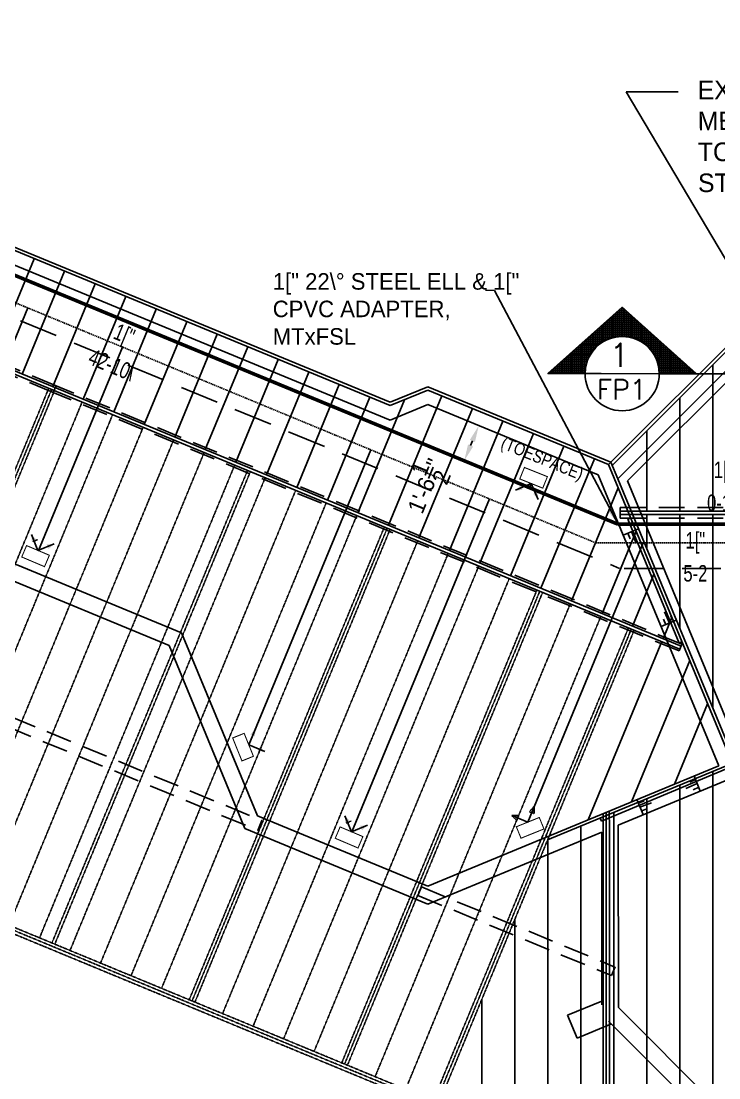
# Model space of a CAD drawing. Extents: x -16 to 10076, y -1 to 10000.
# Drawn here: x 1602 to 1941, y 1818 to 2330 of the extents above; entities that cross this region are included whole.
import ezdxf
from ezdxf.enums import TextEntityAlignment as Align

# ---------------------------------------------------------------- set-up
doc = ezdxf.new("R2010")
doc.units = 0
doc.header["$MEASUREMENT"] = 0
doc.linetypes.add('DASHED2', pattern=[0.375, 0.25, -0.125])
doc.linetypes.add('HIDDEN', pattern=[0.375, 0.25, -0.125])
for name, color, linetype in [('B-FL JOISTS', 4, 'Continuous'), ('B-FLOOR BEAMS', 3, 'HIDDEN'), ('B-FOUNDATION', 3, 'Continuous'), ('B-PT LUMBER', 4, 'DASHED2'), ('B-WALLS', 1, 'Continuous'), ('DMNS', 1, 'Continuous'), ('HVAC', 5, 'Continuous'), ('SPRKDATA', 2, 'Continuous'), ('SPRKDATC', 2, 'Continuous'), ('SPRKVIEW', 1, 'Continuous'), ('TEXT', 1, 'Continuous')]:
    doc.layers.add(name, color=color, linetype=linetype)
doc.layers.add('SPRKDAT1', color=7, linetype='Continuous', plot=False)
doc.layers.add('SPRKDAT2', color=2, linetype='Continuous', plot=False)
doc.styles.add('ARCHENTLTD', font='technical.ttf', dxfattribs={"height": 6})
doc.styles.add('HCAD', font='HCAD.SHX', dxfattribs={"width": 0.8, "height": 8})
doc.styles.add('PIPESIZE', font='hcad.shx', dxfattribs={"width": 0.8})
doc.styles.add('ROMANS', font='romans.shx', dxfattribs={"height": 6})
doc.styles.get("Standard").update_dxf_attribs({"font": 'hcad.shx', "height": 8})
doc.dimstyles.new('DEFAULT', dxfattribs={"dimtxt": 8, "dimasz": 8, "dimexe": 8, "dimexo": 8, "dimgap": 1, "dimtad": 0, "dimdec": 1, "dimrnd": 0.5, "dimzin": 7, "dimdsep": 46, "dimlunit": 4, "dimtxsty": 'Standard', "dimcen": 0, "dimclrd": 256, "dimclre": 256, "dimclrt": 256, "dimadec": 0, "dimazin": 0, "dimtfac": 1, "dimtdec": 4, "dimtofl": 0, "dimtmove": 2, "dimatfit": 3, "dimfxl": 1, "dimtolj": 1, "dimtzin": 0, "dimarcsym": 0})

# ---------------------------------------------------------------- blocks, each defined once
blk = doc.blocks.new('*X3')
at = {"color": 0}
for p, q in [((835, 492.378016), (835, 506.077215)), ((835.19318, 506.25), (848.85909, 506.25)), ((836.25, 492.724085), (836.25, 507.195249)), ((836.590723, 507.5), (847.461547, 507.5)), ((837.5, 492.998885), (837.5, 508.313282)), ((837.988265, 508.75), (846.064005, 508.75)), ((838.75, 493.204886), (838.75, 509.431316)), ((839.385807, 510), (844.666462, 510)), ((840, 493.343868), (840, 510.54935)), ((840.78335, 511.25), (843.26892, 511.25)), ((841.25, 493.416996), (841.25, 511.667384)), ((842.5, 493.42487), (842.5, 511.937743)), ((843.75, 493.367557), (843.75, 510.819709)), ((845, 493.244584), (845, 509.701675)), ((846.25, 493.054927), (846.25, 508.583641)), ((847.5, 492.796963), (847.5, 507.465607)), ((848.75, 492.468396), (848.75, 506.347573)), ((826.807925, 498.75), (857.244345, 498.75)), ((827.5, 488.534143), (827.5, 499.369011)), ((828.205468, 500), (855.846802, 500)), ((828.75, 489.423034), (828.75, 500.487045)), ((829.60301, 501.25), (854.44926, 501.25)), ((830, 490.198954), (830, 501.605079)), ((831.000553, 502.5), (853.051717, 502.5)), ((831.25, 490.874172), (831.25, 502.723113)), ((832.398095, 503.75), (851.654175, 503.75)), ((832.5, 491.457948), (832.5, 503.841147)), ((833.75, 491.957394), (833.75, 504.959181)), ((833.795638, 505), (850.256632, 505)), ((850, 492.066153), (850, 505.229539)), ((851.25, 491.586221), (851.25, 504.111505)), ((852.5, 491.02342), (852.5, 502.993471)), ((853.75, 490.37107), (853.75, 501.875437)), ((855, 489.620494), (855, 500.757403)), ((856.25, 488.760251), (856.25, 499.639369)), ((819.820213, 492.5), (835.411517, 492.5)), ((820, 478.960132), (820, 492.660807)), ((821.217755, 493.75), (862.834515, 493.75)), ((821.25, 481.443617), (821.25, 493.778841)), ((822.5, 483.383688), (822.5, 494.896875)), ((822.615298, 495), (861.436972, 495)), ((823.75, 484.985022), (823.75, 496.014909)), ((824.01284, 496.25), (860.03943, 496.25)), ((825, 486.344105), (825, 497.132943)), ((825.410383, 497.5), (858.641887, 497.5)), ((826.25, 487.515634), (826.25, 498.250977)), ((848.640753, 492.5), (864.232057, 492.5)), ((857.5, 487.774922), (857.5, 498.521335)), ((858.75, 486.643038), (858.75, 497.403301)), ((860, 485.333336), (860, 496.285267)), ((861.25, 483.797272), (861.25, 495.167233)), ((862.5, 481.951812), (862.5, 494.049199)), ((863.75, 479.630388), (863.75, 492.931165)), ((865, 476.370806), (865, 491.813131)), ((811.434958, 485), (823.762758, 485)), ((812.5, 469.430149), (812.5, 485.952603)), ((812.8325, 486.25), (824.907028, 486.25)), ((813.75, 469.430149), (813.75, 487.070637)), ((814.230043, 487.5), (826.232096, 487.5)), ((815, 469.430149), (815, 488.188671)), ((815.627585, 488.75), (827.788349, 488.75)), ((816.25, 469.430149), (816.25, 489.306705)), ((817.025128, 490), (829.662785, 490)), ((817.5, 469.430149), (817.5, 490.424739)), ((818.42267, 491.25), (832.032872, 491.25)), ((818.75, 475.277605), (818.75, 491.542773)), ((852.019397, 491.25), (865.6296, 491.25)), ((854.389485, 490), (867.027142, 490)), ((856.263921, 488.75), (868.424685, 488.75)), ((857.820174, 487.5), (869.822227, 487.5)), ((859.145241, 486.25), (871.21977, 486.25)), ((860.289512, 485), (872.617312, 485)), ((866.25, 469.430149), (866.25, 490.695097)), ((867.5, 469.430149), (867.5, 489.577063)), ((868.75, 469.430149), (868.75, 488.459029)), ((870, 469.430149), (870, 487.340995)), ((871.25, 469.430149), (871.25, 486.222961)), ((872.5, 469.430149), (872.5, 485.104927)), ((803.75, 469.430149), (803.75, 478.126365)), ((804.447245, 478.75), (819.910268, 478.75)), ((805, 469.430149), (805, 479.244399)), ((805.844788, 480), (820.479686, 480)), ((806.25, 469.430149), (806.25, 480.362433)), ((807.24233, 481.25), (821.139242, 481.25)), ((807.5, 469.430149), (807.5, 481.480467)), ((808.639873, 482.5), (821.897792, 482.5)), ((808.75, 469.430149), (808.75, 482.598501)), ((810, 469.430149), (810, 483.716535)), ((810.037415, 483.75), (822.767032, 483.75)), ((811.25, 469.430149), (811.25, 484.834569)), ((861.285238, 483.75), (874.014855, 483.75)), ((862.154478, 482.5), (875.412397, 482.5)), ((862.913028, 481.25), (876.80994, 481.25)), ((863.572584, 480), (878.207482, 480)), ((864.142002, 478.75), (879.605025, 478.75)), ((873.75, 469.430149), (873.75, 483.986893)), ((875, 469.430149), (875, 482.868859)), ((876.25, 469.430149), (876.25, 481.750825)), ((877.5, 469.430149), (877.5, 480.632791)), ((878.75, 469.430149), (878.75, 479.514757)), ((880, 469.430149), (880, 478.396723)), ((796.25, 469.430149), (796.25, 471.418161)), ((797.459533, 472.5), (818.223883, 472.5)), ((797.5, 469.430149), (797.5, 472.536195)), ((798.75, 469.430149), (798.75, 473.654229)), ((798.857075, 473.75), (818.418719, 473.75)), ((800, 469.430149), (800, 474.772263)), ((800.254618, 475), (818.682015, 475)), ((801.25, 469.430149), (801.25, 475.890297)), ((801.65216, 476.25), (819.016119, 476.25)), ((802.5, 469.430149), (802.5, 477.008331)), ((803.049703, 477.5), (819.424173, 477.5)), ((864.628097, 477.5), (881.002567, 477.5)), ((865.036151, 476.25), (882.40011, 476.25)), ((865.370255, 475), (883.797652, 475)), ((865.633551, 473.75), (885.195195, 473.75)), ((865.828387, 472.5), (886.592737, 472.5)), ((881.25, 469.430149), (881.25, 477.278689)), ((882.5, 469.430149), (882.5, 476.160655)), ((883.75, 469.430149), (883.75, 475.042621)), ((885, 469.430149), (885, 473.924587)), ((886.25, 469.430149), (886.25, 472.806553)), ((887.5, 469.430149), (887.5, 471.688519)), ((794.664448, 470), (818.033501, 470)), ((795, 469.430149), (795, 470.300127)), ((796.06199, 471.25), (818.095833, 471.25)), ((865.956437, 471.25), (887.99028, 471.25)), ((866.018769, 470), (889.387822, 470)), ((888.75, 469.430149), (888.75, 470.570485)), ((890, 469.430149), (890, 469.452451))]:
    blk.add_line(p, q, dxfattribs=at)
blk = doc.blocks.new('PIPEX')
at = {"color": 0}
blk.add_point((0, 0), dxfattribs=at)
at = {"layer": 'SPRKDATA', "color": 0, "width": 0.8}
for tag, style, p in [('DIA', 'PIPESIZE', (0, 3.6)), ('LENGTH', 'HCAD', (0, -10.8))]:
    blk.add_attdef(tag, text='', height=8, dxfattribs=dict(at, style=style)).set_placement(p, align=Align.CENTER)
at = {"layer": 'SPRKDATA', "color": 0, "style": 'HCAD', "width": 0.8, "flags": 1}
blk.add_attdef('HANDLE', (-16.2, -21.6), '', height=7.2, dxfattribs=at)
blk = doc.blocks.new('*D41')
at = {"layer": 'Defpoints', "color": 0}
for p in [(1824.24, 2133.96), (1824.24, 2133.96), (1817.2, 2116.92)]:
    blk.add_point(p, dxfattribs=at)
at = {"layer": 'DMNS', "lineweight": -2}
blk.add_line((1820.26, 2124.32), (1821.19, 2126.57), dxfattribs=at)
at = {"layer": 'DMNS'}
for points in [[(1819.95, 2127.08), (1822.42, 2126.06), (1824.24, 2133.96)], [(1819.02, 2124.83), (1821.49, 2123.81), (1817.2, 2116.92)]]:
    blk.add_solid(points, dxfattribs=at)
at = {"layer": 'DMNS', "insert": (1798.35, 2104.74), "char_height": 8, "attachment_point": 5, "rotation": 67.5706}
blk.add_mtext('\\A1;1\'-6{\\H1.000000x;\\S1/2;}"', dxfattribs=at)

msp = doc.modelspace()

# ---------------------------------------------------------------- hatches: boundary and pattern name
at = {"layer": 'HVAC', "linetype": 'HIDDEN', "ltscale": 0.75}
h = msp.add_hatch(color=256, dxfattribs=at)
h.paths.add_polyline_path([(1842.06393, 2102.65405), (1844.95425, 2103.86243), (1845.44356, 2102.69717)])
h.paths.add_polyline_path([(1844.46292, 2105.03248), (1844.95425, 2103.86243), (1842.06393, 2102.65405)])
h.paths.add_polyline_path([(1850.61287, 2100.88854), (1851.70687, 2101.34698), (1853.06135, 2098.15655)])
h.paths.add_polyline_path([(1851.70687, 2101.34698), (1852.82596, 2101.81594), (1853.06135, 2098.15655)])
h = msp.add_hatch(color=256, dxfattribs=at)
h.paths.add_polyline_path([(1607.50413, 2081.15218), (1608.69937, 2078.25641), (1609.86835, 2078.73677)])
h.paths.add_polyline_path([(1607.52558, 2077.77407), (1608.69937, 2078.25641), (1607.50413, 2081.15218)])
h.paths.add_polyline_path([(1614.80735, 2076.37052), (1615.25901, 2075.2737), (1618.47008, 2076.57849)])
h.paths.add_polyline_path([(1615.25901, 2075.2737), (1615.72102, 2074.15172), (1618.47008, 2076.57849)])
h = msp.add_hatch(color=256, dxfattribs=at)
h.paths.add_polyline_path([(1720.48971, 1975.9745), (1717.60583, 1977.19815), (1718.09766, 1978.36235)])
h.paths.add_polyline_path([(1717.11197, 1976.02916), (1717.60583, 1977.19815), (1720.48971, 1975.9745)])
h.paths.add_polyline_path([(1715.78008, 1983.32438), (1714.68775, 1983.7868), (1716.02406, 1986.98489)])
h.paths.add_polyline_path([(1714.68775, 1983.7868), (1713.57038, 1984.25982), (1716.02406, 1986.98489)])
h = msp.add_hatch(color=256, dxfattribs=at)
h.paths.add_polyline_path([(1840.25583, 1944.89847), (1843.16186, 1943.7284), (1843.63574, 1944.90003)])
h.paths.add_polyline_path([(1842.68604, 1942.55196), (1843.16186, 1943.7284), (1840.25583, 1944.89847)])
h.paths.add_polyline_path([(1848.78068, 1946.77683), (1849.88065, 1946.33289), (1851.19284, 1949.54095)])
h.paths.add_polyline_path([(1849.88065, 1946.33289), (1851.00584, 1945.87877), (1851.19284, 1949.54095)])
h = msp.add_hatch(color=256, dxfattribs=at)
h.paths.add_polyline_path([(1759.44047, 1944.77803), (1760.63571, 1941.88225), (1761.80469, 1942.36261)])
h.paths.add_polyline_path([(1759.46192, 1941.39992), (1760.63571, 1941.88225), (1759.44047, 1944.77803)])
h.paths.add_polyline_path([(1766.74369, 1939.99637), (1767.19535, 1938.89954), (1770.40642, 1940.20434)])
h.paths.add_polyline_path([(1767.19535, 1938.89954), (1767.65736, 1937.77757), (1770.40642, 1940.20434)])

# ---------------------------------------------------------------- linework, layer by layer
at = {"layer": 'B-FL JOISTS', "ltscale": 50}
for p, q in [((1201.38443, 2323.31034), (1921.68413, 2025.67046)), ((1201.95575, 2324.69728), (1922.25698, 2027.05677)), ((1888.25331, 2116.19421), (1891.56891, 2108.19682)), ((1887.10592, 2115.04508), (1946.57183, 1971.61086)), ((1892.70971, 2092.43465), (2222.8558, 2092.43465)), ((1892.70971, 2090.93465), (2222.8558, 2090.93465)), ((1897.82727, 2089.18474), (1896.46685, 2088.54944)), ((1896.49157, 2088.56098), (1921.35327, 2028.52238)), ((1922.71368, 2029.15769), (1921.35327, 2028.52238)), ((1883.06764, 1943.67119), (1883.64737, 1942.28775))]:
    msp.add_line(p, q, dxfattribs=at)
at = {"layer": 'B-FL JOISTS', "ltscale": 75}
for p, q in [((1781.29568, 2143.64921), (1591.86682, 2221.86698)), ((1799.51757, 2151.20258), (1781.29568, 2143.64921)), ((1888.25331, 2116.19421), (1887.10444, 2115.04569)), ((1857.59944, 1933.11724), (1948.53202, 1970.79947)), ((1949.56661, 1969.86127), (1883.64737, 1942.28775))]:
    msp.add_line(p, q, dxfattribs=at)
at = {"layer": 'B-FL JOISTS', "ltscale": 25}
for p, q in [((1608.76801, 2214.88825), (1588.21727, 2165.08756)), ((1623.55687, 2208.78173), (1603.00455, 2158.97721)), ((1888.87498, 2114.6947), (1986.29115, 2212.08086)), ((1638.34573, 2202.6752), (1617.79183, 2152.86686)), ((1653.13459, 2196.56868), (1632.57911, 2146.75651)), ((1667.92345, 2190.46216), (1647.36639, 2140.64616)), ((1682.71231, 2184.35563), (1662.15367, 2134.53581)), ((1697.50117, 2178.24911), (1676.94095, 2128.42545)), ((1712.29003, 2172.14259), (1691.72823, 2122.3151)), ((1727.07889, 2166.03606), (1706.51551, 2116.20475)), ((1741.86775, 2159.92954), (1721.30279, 2110.0944)), ((1756.65661, 2153.82302), (1736.09007, 2103.98405)), ((1771.44547, 2147.71649), (1750.87735, 2097.8737)), ((1788.26861, 2146.53964), (1765.66463, 2091.76335)), ((1806.33948, 2148.38642), (1780.45191, 2085.65299)), ((1799.51757, 2151.20258), (1887.10444, 2115.04569)), ((1821.12887, 2142.28118), (1795.23919, 2079.54264)), ((1835.91826, 2136.17595), (1810.02647, 2073.43229)), ((1850.70765, 2130.07071), (1824.81375, 2067.32194)), ((1865.49704, 2123.96548), (1839.60103, 2061.21159)), ((1880.28643, 2117.86024), (1854.38831, 2055.10124)), ((1891.78058, 2103.76961), (1869.17559, 2048.99089)), ((1900.45512, 2082.84625), (1883.96287, 2042.88053)), ((1909.12967, 2061.92289), (1898.75015, 2036.77018)), ((1917.80421, 2040.99953), (1913.53744, 2030.65983)), ((1912.96525, 2029.27325), (1877.3295, 1942.91702)), ((1926.47876, 2020.07617), (1898.20873, 1951.56932)), ((1935.15331, 1999.15281), (1919.08797, 1960.22162))]:
    msp.add_line(p, q, dxfattribs=at)
at = {"layer": 'B-FL JOISTS', "linetype": 'Continuous', "ltscale": 250}
for p, q in [((1937.68214, 2092.43465), (1937.67504, 2163.47972)), ((1921.68214, 2092.43465), (1921.67664, 2147.48625)), ((1905.68214, 2092.43465), (1905.67823, 2131.49277)), ((1905.68397, 2074.15074), (1905.68229, 2090.93465)), ((1921.68782, 2035.54878), (1921.68229, 2090.93465)), ((1937.69168, 1996.94681), (1937.68229, 2090.93465))]:
    msp.add_line(p, q, dxfattribs=at)
at = {"layer": 'B-FLOOR BEAMS', "ltscale": 50}
for p, q in [((1619.39805, 2153.29581), (1410.31757, 2239.6917)), ((1618.05129, 2150.04396), (1408.9704, 2236.43934)), ((1922.64123, 2027.99017), (1619.39805, 2153.29581)), ((1921.29988, 2024.73706), (1618.05129, 2150.04396)), ((1892.70846, 2094.24715), (2222.85455, 2094.40847)), ((1892.71096, 2089.12215), (2222.85705, 2089.28347)), ((1493.70194, 2035.82004), (1719.19431, 1942.48754)), ((1491.73234, 2031.08861), (1717.24305, 1937.74852)), ((1922.64123, 2027.99017), (1921.29988, 2024.73706)), ((1719.19347, 1942.48788), (1717.24305, 1937.74852)), ((1794.75439, 1906.19723), (1888.53839, 1867.37954)), ((1796.47538, 1910.35515), (1794.75483, 1906.19706)), ((1796.47538, 1910.35515), (1890.25894, 1871.53763)), ((1890.26296, 1871.54734), (1888.53839, 1867.37954))]:
    msp.add_line(p, q, dxfattribs=at)
at = {"layer": 'B-FLOOR BEAMS', "ltscale": 75}
for p, q in [((1619.40312, 2153.30773), (1618.05595, 2150.05537)), ((1892.71096, 2089.12215), (1892.70846, 2094.24715))]:
    msp.add_line(p, q, dxfattribs=at)
at = {"layer": 'B-FLOOR BEAMS', "linetype": 'Continuous', "ltscale": 50}
msp.add_line((1925.01915, 2027.51349), (1925.01915, 2027.51349), dxfattribs=at)
at = {"layer": 'B-FOUNDATION', "ltscale": 75}
for p, q in [((1781.29456, 2145.27251), (1593.01428, 2223.01602)), ((1781.37297, 2136.58492), (1586.7232, 2216.96162)), ((1980.99773, 2208.91006), (1888.25331, 2116.19421)), ((1799.5158, 2152.82561), (1781.29456, 2145.27251)), ((1888.25527, 2116.19291), (1799.5158, 2152.82561)), ((1799.59062, 2144.13653), (1781.37297, 2136.58492)), ((1882.13273, 2110.06552), (1799.59062, 2144.13653)), ((1896.4609, 2081.87717), (1897.56864, 2079.08917)), ((1898.31957, 2082.61566), (1900.53504, 2077.03967)), ((1900.17823, 2083.35415), (1901.28597, 2080.56615)), ((1585.41947, 2072.71684), (1680.24675, 2033.46732)), ((1585.42175, 2064.05771), (1674.12543, 2027.34278)), ((1914.89707, 2037.40978), (1913.68571, 2040.15434)), ((1916.72677, 2038.21736), (1914.30405, 2043.70647)), ((1918.55648, 2039.02493), (1917.34512, 2041.76949)), ((1680.24675, 2033.46732), (1716.99986, 1944.80344)), ((1674.12543, 2027.34278), (1710.87854, 1938.6789)), ((1799.614, 1910.71191), (1940.58058, 1969.12811)), ((1891.86378, 1940.28028), (1951.02138, 1964.79505)), ((1929.24249, 1962.37501), (1926.51755, 1961.12014)), ((1928.55107, 1964.12874), (1931.59697, 1956.73129)), ((1930.07907, 1960.55838), (1924.62919, 1958.04864)), ((1930.91565, 1958.74175), (1928.19071, 1957.48688)), ((1900.82059, 1952.79718), (1903.86649, 1945.39972)), ((1901.65383, 1950.97576), (1904.46981, 1952.01032)), ((1902.34354, 1949.09845), (1907.97548, 1951.16756)), ((1903.03324, 1947.22114), (1905.84921, 1948.25569)), ((1716.99986, 1944.80344), (1799.614, 1910.71191)), ((1710.88045, 1938.67429), (1799.62042, 1902.05487)), ((1799.62042, 1902.05487), (1883.8654, 1936.96577)), ((1891.90698, 1851.87058), (1989.09333, 1754.77916)), ((1887.1632, 1845.30165), (1981.20106, 1751.35554))]:
    msp.add_line(p, q, dxfattribs=at)
at = {"layer": 'B-FOUNDATION', "ltscale": 25}
for p, q in [((1891.56891, 2108.19682), (1988.98267, 2205.58058)), ((1799.51698, 2152.82561), (1888.25331, 2116.19421))]:
    msp.add_line(p, q, dxfattribs=at)
at = {"layer": 'B-FOUNDATION', "ltscale": 50}
for p, q in [((1882.1339, 2110.06552), (1940.567, 1969.12248)), ((1891.56891, 2108.19682), (1947.6698, 1972.87918)), ((1883.90635, 1853.15266), (1883.8654, 1936.96577)), ((1891.90698, 1851.87058), (1891.86378, 1940.28028)), ((1867.2768, 1848.15553), (1883.90548, 1855.04662)), ((1867.2768, 1848.15553), (1871.87498, 1837.07142)), ((1871.87498, 1837.07142), (1888.50366, 1843.96251))]:
    msp.add_line(p, q, dxfattribs=at)
at = {"layer": 'B-FOUNDATION', "linetype": 'Continuous', "ltscale": 1.5}
for p, q in [((1894.20604, 2080.89122), (1901.5961, 2083.95504)), ((1912.58896, 2036.55085), (1919.97902, 2039.61467))]:
    msp.add_line(p, q, dxfattribs=at)
at = {"layer": 'B-PT LUMBER'}
for p, q in [((1615.83333, 2152.05313), (1521.29195, 1922.95068)), ((1617.21964, 2151.48028), (1522.67797, 1922.37715)), ((1618.60595, 2150.90744), (1524.064, 1921.80361)), ((1632.00692, 2145.36993), (1537.4622, 1916.25939)), ((1646.7942, 2139.25958), (1552.19058, 1910.00631)), ((1661.58148, 2133.14923), (1566.98077, 1903.90299)), ((1676.36876, 2127.03888), (1581.77095, 1897.79968)), ((1691.15604, 2120.92852), (1596.56113, 1891.69636)), ((1705.94332, 2114.81817), (1611.35132, 1885.59305)), ((1712.18763, 2112.23792), (1617.38942, 1883.20438)), ((1713.57394, 2111.66507), (1618.77539, 1882.63072)), ((1720.7306, 2108.70782), (1626.1415, 1879.48973)), ((1735.51788, 2102.59747), (1640.93169, 1873.38642)), ((1750.30516, 2096.48712), (1655.72187, 1867.2831)), ((1765.09244, 2090.37677), (1670.51205, 1861.17979)), ((1778.49342, 2084.83926), (1683.91566, 1855.64866)), ((1779.87973, 2084.26641), (1685.30224, 1855.07647)), ((1781.26603, 2083.69357), (1686.68882, 1854.50429)), ((1794.66701, 2078.15606), (1700.09242, 1848.97316)), ((1809.45429, 2072.04571), (1714.87611, 1842.85411)), ((1824.24157, 2065.93536), (1729.6598, 1836.73506)), ((1839.02885, 2059.82501), (1744.4435, 1830.61601)), ((1852.42982, 2054.2875), (1757.84061, 1825.06915)), ((1853.81613, 2053.71466), (1759.22719, 1824.49696)), ((1855.20244, 2053.14181), (1760.61377, 1823.92478)), ((1868.60341, 2047.60431), (1774.01088, 1818.37791)), ((1883.39069, 2041.49395), (1788.79457, 1812.25886)), ((1896.79166, 2035.95645), (1802.19817, 1806.72773)), ((1898.17797, 2035.3836), (1803.58475, 1806.15555)), ((1899.56428, 2034.81076), (1804.63626, 1804.77137)), ((1937.72418, 1671.81344), (1937.69475, 1966.30853)), ((1921.72259, 1687.79941), (1921.69541, 1959.67844)), ((1905.72099, 1703.78538), (1905.69607, 1953.04836)), ((1802.19674, 1805.08822), (1457.68235, 1947.79308)), ((1803.04592, 1806.36015), (1459.03945, 1948.71094)), ((1887.53736, 1718.27056), (1887.51449, 1947.03774)), ((1804.97124, 1802.31643), (1456.52654, 1946.48108)), ((1884.53706, 1721.26793), (1884.51462, 1945.7946)), ((1886.03721, 1719.76924), (1886.01455, 1946.41617)), ((1889.71939, 1719.77135), (1889.69673, 1946.41827)), ((1873.71779, 1735.75731), (1873.6974, 1939.78819)), ((1857.71619, 1751.74328), (1857.69804, 1933.35617)), ((1841.7146, 1767.72925), (1841.70191, 1894.5927)), ((1825.713, 1783.71522), (1825.70579, 1855.82924))]:
    msp.add_line(p, q, dxfattribs=at)
at = {"layer": 'B-WALLS', "ltscale": 50}
for q in [(1990.63899, 2201.52459), (1950.35004, 1976.803)]:
    msp.add_line((1896.28806, 2107.20272), q, dxfattribs=at)
at = {"layer": 'HVAC', "linetype": 'HIDDEN', "ltscale": 2.5}
for p, q in [((1269.78853, 2330.04231, -8), (1880.87214, 2077.16536, -8)), ((2047.77501, 2077.23304), (1880.87214, 2077.16536))]:
    msp.add_line(p, q, dxfattribs=at)
at = {"layer": 'HVAC', "linetype": 'HIDDEN', "ltscale": 75}
for p in [(1316.21715, 2302.94854), (2025.91543, 2064.80129)]:
    msp.add_line(p, (1892.48526, 2064.7325), dxfattribs=at)
at = {"layer": 'HVAC', "linetype": 'Continuous', "ltscale": 0.75}
for p, q in [((1556.22368, 2071.15626, 44597.75205), (1605.76777, 2191.0083, 16444.66541)), ((1610.8189, 2073.3921, 42084.62722), (1651.59878, 2172.04264, 18911.7462)), ((1712.78836, 1979.24111, 89189.27736), (1771.90774, 2122.25671, 55595.10126)), ((1849.69576, 2105.89083), (1841.97764, 2102.66404)), ((1848.83086, 2103.79856, 491.47298), (1849.69576, 2105.89083)), ((1849.69576, 2105.89083), (1852.97506, 2098.16654)), ((1762.75524, 1937.01795, 42084.62722), (1829.48021, 2098.43223, 4168.62594)), ((1610.62763, 2073.47329, 89187.05221), (1607.43593, 2081.20599, 89187.05221)), ((1610.62763, 2073.47329, 89187.05221), (1618.40189, 2076.63231, 89187.05221)), ((1848.01554, 1941.77303, 44597.75205), (1903.9875, 2077.17473, 12792.07001)), ((1712.78876, 1979.24207, 89189.05141), (1716.02406, 1986.98489, 89189.05141)), ((1712.78876, 1979.24207, 89189.05141), (1720.48971, 1975.9745, 89189.05141)), ((1762.56397, 1937.09914, 89187.05221), (1759.37227, 1944.83184, 89187.05221)), ((1848.01593, 1941.77399, 44597.52611), (1840.25583, 1944.89847, 44597.52611)), ((1762.56397, 1937.09914, 89187.05221), (1770.33822, 1940.25815, 89187.05221))]:
    msp.add_line(p, q, dxfattribs=at)
at = {"layer": 'HVAC', "linetype": 'HIDDEN', "ltscale": 0.75}
for p, q in [((1608.12633, 2077.70641, 89187.05221), (1610.4691, 2078.6691, 89187.05221)), ((1851.19151, 1949.5415, 44589.52611), (1848.77936, 1946.77738, 44589.52611)), ((1848.78068, 1946.77683, 44597.52611), (1851.00584, 1945.87877, 44597.52611)), ((1851.00451, 1945.87932, 44589.52611), (1851.19151, 1949.5415, 44589.52611)), ((1760.06267, 1941.33226, 89187.05221), (1762.40544, 1942.29495, 89187.05221)), ((1843.63574, 1944.90003, 44597.52611), (1840.25583, 1944.89847, 44597.52611)), ((1840.25583, 1944.89847, 44597.52611), (1842.68604, 1942.55196, 44597.52611)), ((1842.68604, 1942.55196, 44597.52611), (1843.63574, 1944.90003, 44597.52611))]:
    msp.add_line(p, q, dxfattribs=at)
at = {"layer": 'HVAC', "linetype": 'Continuous', "ltscale": 0.75, "const_width": 0.5}
msp.add_lwpolyline([(1846.36431, 2113.69477), (1844.12807, 2108.12707), (1855.26346, 2103.65459), (1857.4997, 2109.22229), (1846.36431, 2113.69477)], dxfattribs=at)
for points, elevation in [([(1602.76021, 2070.29465), (1605.1046, 2075.81768), (1616.15066, 2071.1289), (1613.80627, 2065.60587), (1602.76021, 2070.29465)], 89187.05221), ([(1704.97802, 1982.55753), (1710.54112, 1984.80517), (1715.0364, 1973.67897), (1709.4733, 1971.43133), (1704.97802, 1982.55753)], 89189.05141), ([(1844.70047, 1933.96324), (1842.45283, 1939.52635), (1853.57904, 1944.02163), (1855.82668, 1938.45852), (1844.70047, 1933.96324)], 44597.52611), ([(1754.69655, 1933.92049), (1757.04094, 1939.44352), (1768.087, 1934.75475), (1765.74261, 1929.23172), (1754.69655, 1933.92049)], 89187.05221)]:
    msp.add_lwpolyline(points, dxfattribs=dict(at, elevation=elevation))
at = {"layer": 'SPRKDAT1'}
msp.add_line((1953.6878, 2086.15679), (1891.73753, 2086.15679), dxfattribs=at)
at = {"layer": 'SPRKDAT2'}
msp.add_line((1891.73753, 2086.15679), (1416.13495, 2282.4719), dxfattribs=at)
at = {"layer": 'SPRKVIEW', "color": 2, "const_width": 1.75}
msp.add_lwpolyline([(1891.73753, 2086.15679), (1419.46261, 2281.09834)], dxfattribs=at)
at = {"layer": 'SPRKVIEW', "color": 7, "linetype": 'Continuous', "const_width": 1.75}
msp.add_lwpolyline([(1953.6878, 2086.15679), (1891.73753, 2086.15679)], dxfattribs=at)
at = {"layer": 'TEXT'}
msp.add_line((1911.73811, 2159.14333), (1875.73905, 2159.19474), dxfattribs=at)
msp.add_lwpolyline([(1911.73811, 2159.14333, 1), (1875.73905, 2159.19474), (1857.73952, 2159.22045), (1893.78457, 2191.36758), (1929.73764, 2159.11762)], format="xyb", close=True, dxfattribs=at)
at = {"layer": 'TEXT', "const_width": 0.75}
msp.add_lwpolyline([(1989.28726, 2159.03256), (1857.73952, 2159.22045)], dxfattribs=at)
at = {"layer": 'TEXT'}
msp.add_circle((1893.73858, 2159.16904), 17.99955, dxfattribs=at)

# ---------------------------------------------------------------- block references
at = {"layer": 'SPRKDATC'}
ref = msp.add_blockref('PIPEX', (1653.94, 2184.32), dxfattribs=dict(at, rotation=337.6000189204705))
ref.add_attrib('LENGTH', '42-10\\', dxfattribs={"height": 8, "rotation": 337.6000189, "width": 0.75}).set_placement((1644.87364, 2159.77426), align=Align.CENTER)
ref.add_attrib('DIA', '1["', dxfattribs={"height": 8, "rotation": 337.6000189, "width": 0.75}).set_placement((1650.97364, 2174.56426), align=Align.CENTER)
ref = msp.add_blockref('PIPEX', (1958.65, 2086.16), dxfattribs=at)
ref.add_attrib('LENGTH', '0-10', dxfattribs={"height": 8, "width": 0.75}).set_placement((1942.91272, 2092.57226), align=Align.CENTER)
ref.add_attrib('DIA', '1["', dxfattribs={"height": 8, "width": 0.75}).set_placement((1942.91272, 2108.57226), align=Align.CENTER)
ref = msp.add_blockref('PIPEX', (1922.72, 2086.16), dxfattribs=at)
ref.add_attrib('LENGTH', '5-2', dxfattribs={"height": 8, "width": 0.75}).set_placement((1929.20796, 2058.36967), align=Align.CENTER)
ref.add_attrib('DIA', '1["', dxfattribs={"height": 8, "width": 0.75}).set_placement((1929.20796, 2074.36967), align=Align.CENTER)
at = {"layer": 'TEXT', "xscale": 0.7499999999999897, "yscale": 0.75, "zscale": 1.5, "rotation": 359.9181637630849}
msp.add_blockref('*X3', (1261.71675, 1807.99879), dxfattribs=at)

# ---------------------------------------------------------------- texts
at = {"layer": 'HVAC', "linetype": 'Continuous', "ltscale": 1.5, "insert": (1847.21114, 2098.86311), "char_height": 6, "attachment_point": 8, "rotation": 337.9058333, "style": 'ARCHENTLTD'}
msp.add_mtext('(TOESPACE) \\P{\\H1.999x;  }', dxfattribs=at)
at = {"layer": 'TEXT', "insert": (1930.30588, 2301.16375), "char_height": 9, "width": 126.8251558, "attachment_point": 1, "rotation": 0.196056}
msp.add_mtext('EXPOSED PIPING IN MECHANICAL ROOM TO BE BLACK SCH.40 STEEL', dxfattribs=at)
at = {"layer": 'TEXT', "insert": (1724.3964, 2207.87814), "char_height": 8, "width": 126.9547433, "attachment_point": 1}
msp.add_mtext('1[" 22\\\\%%D STEEL ELL & 1[" CPVC ADAPTER, MTxFSL', dxfattribs=at)
at = {"layer": 'TEXT', "style": 'ROMANS'}
msp.add_attdef('1', text='', height=11.25, rotation=359.9181638, dxfattribs=at).set_placement((1892.48292, 2168.15874), align=Align.MIDDLE_CENTER)
msp.add_attdef('FP1', text='', height=9.6, rotation=359.9181638, dxfattribs=at).set_placement((1893.53392, 2151.50323), align=Align.MIDDLE)

# ---------------------------------------------------------------- dimensions: what is measured, and where the dimension line sits
at = {"layer": 'DMNS'}
dim = msp.add_linear_dim(base=(1824.23804, 2133.96278), p1=(1817.20411, 2116.92205), p2=(1824.23804, 2133.96278), angle=67.570568, dimstyle='DEFAULT', override={"dimscale": 1, "dimtdec": 1}, dxfattribs=at)
dim.commit()
dim.dimension.update_dxf_attribs({"geometry": '*D41', "text_midpoint": (1798.34554, 2104.73787), "dimtype": 161})

# ---------------------------------------------------------------- leaders
at = {"layer": 'TEXT'}
for points in [[(1967.63624, 2174.32909), (1895.74846, 2295.83493), (1920.86588, 2295.83493)], [(1891.73753, 2086.15679), (1831.87164, 2199.43015), (1827.52642, 2199.70143)]]:
    msp.add_leader(points, dimstyle='DEFAULT', override={"dimscale": 1, "dimgap": 1, "dimtad": 0, "dimtdec": 1}, dxfattribs=at)

doc.saveas('drawing.dxf')
